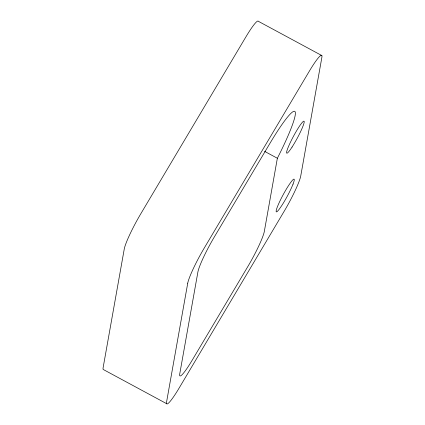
<?xml version="1.0" encoding="UTF-8"?>
<svg xmlns="http://www.w3.org/2000/svg" width="425" height="425" viewBox="0 0 425 425"><rect width="100%" height="100%" fill="white"/><g stroke="black" fill="none" stroke-linecap="round" stroke-linejoin="round"><path stroke-width="0.64" d="M277.36 158.249L264.318 231.476A30.255 3.538 -61.7 0 1 247.871 266.496L192.477 359.731A30.255 3.538 -61.7 0 1 179.764 373.788L197.912 271.92A30.255 3.538 -61.7 0 1 214.354 236.906L269.753 143.671A60.509 7.071 -61.7 0 1 295.147 111.807A60.509 7.071 -61.7 0 1 277.36 158.249L264.61 151.369M321.842 55.563L258.379 21.324A30.255 3.538 -61.7 0 0 245.682 37.257L140.718 213.913A30.255 3.538 -61.7 0 0 124.275 248.928L103.142 367.561A30.255 3.538 -61.7 0 0 103.158 369.437L166.621 403.676M187.738 283.167L166.611 401.795A30.255 3.538 -61.7 0 0 179.318 387.743L284.283 211.087A30.255 3.538 -61.7 0 0 300.725 176.072L321.858 57.439A30.255 3.538 -61.7 0 0 309.145 71.496L204.186 248.152A30.255 3.538 -61.7 0 0 187.738 283.167M293.038 184.11A18.153 2.12 -61.7 0 0 289.675 183.929A18.153 2.12 -61.7 0 0 277.355 206.917A18.153 2.12 -61.7 0 0 280.718 207.092A18.153 2.12 -61.7 0 0 293.038 184.11M292.06 147.066A18.153 2.12 -61.7 0 0 304.141 121.338A18.153 2.12 -61.7 0 0 290.009 143.151A18.153 2.12 -61.7 0 0 292.06 147.066"/></g></svg>
